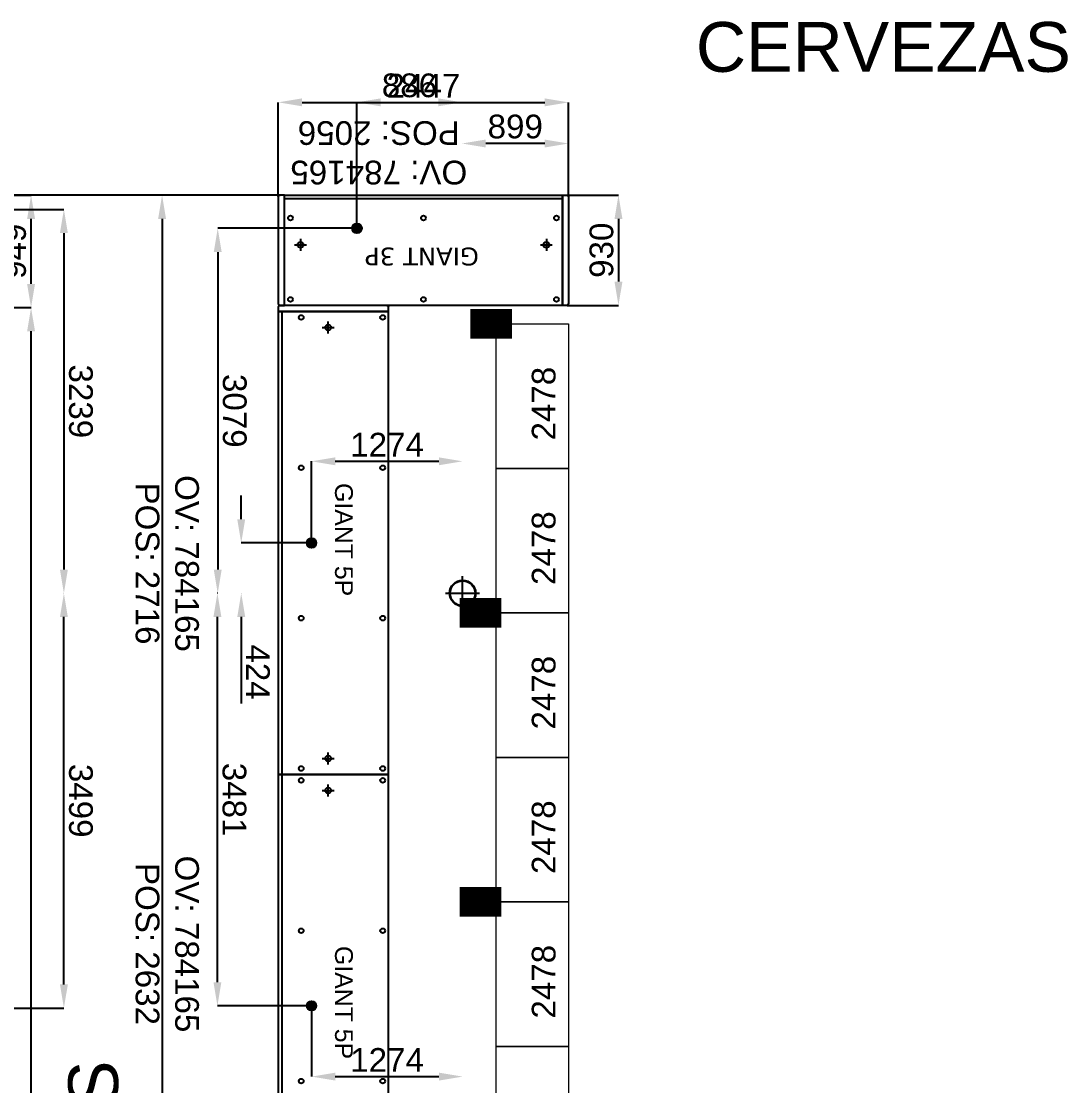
# Model space of a CAD drawing. Header units: millimetres. Extents: x 1478096 to 1808313, y 619971 to 762366.
# Drawn here: x 1799076 to 1807899, y 712494 to 721474 of the extents above; entities that cross this region are included whole.
import ezdxf
from ezdxf.enums import TextEntityAlignment as Align

# ---------------------------------------------------------------- set-up
doc = ezdxf.new("R2010")
doc.units = ezdxf.units.MM
doc.header["$LTSCALE"] = 10
for name, color, linetype in [('COSTAN-CAM-NOMENCLATURAS', 7, 'Continuous'), ('COSTAN-EXH-COTAS', 7, 'Continuous'), ('COSTAN-EXH-Desagues', 1, 'Continuous'), ('COSTAN-EXH-NOMENCLATURAS', 7, 'Continuous'), ('COSTAN-EXTERIOR', 3, 'Continuous'), ('EXTERIOR', 3, 'Continuous'), ('ZZZZ0_Estructura', 251, 'Continuous'), ('ZZZZOUTRIGGERS', 41, 'Continuous'), ('ZZZZW-section count', 250, 'Continuous')]:
    doc.layers.add(name, color=color, linetype=linetype)
doc.layers.add('ZZZZBLOQUES', color=7, linetype='Continuous', lineweight=0)
doc.styles.add('costan', font='arial.ttf')
doc.styles.add('HEAD', font='arial.ttf', dxfattribs={"height": 0.6})
doc.styles.get("Standard").update_dxf_attribs({"font": 'arial.ttf'})
doc.dimstyles.new('COSTAN-DESAGUES', dxfattribs={"dimtxt": 200, "dimasz": 200, "dimexe": 0, "dimexo": 0, "dimgap": 40, "dimtad": 1, "dimdec": 0, "dimzin": 0, "dimdsep": 46, "dimtxsty": 'costan', "dimblk1": 'ARCHTICK', "dimblk2": 'ARCHTICK', "dimcen": 0, "dimclrd": 256, "dimclre": 256, "dimclrt": 256, "dimadec": 0, "dimazin": 0, "dimtfac": 1, "dimtdec": 0, "dimtofl": 0, "dimtmove": 0, "dimatfit": 3, "dimfxl": 0, "dimtolj": 1, "dimtzin": 0, "dimarcsym": 0})
doc.dimstyles.new('COSTAN-MM-100', dxfattribs={"dimtxt": 200, "dimasz": 200, "dimexe": 0, "dimexo": 0, "dimgap": 40, "dimtad": 1, "dimdec": 0, "dimzin": 0, "dimdsep": 46, "dimtxsty": 'costan', "dimblk1": 'ARCHTICK', "dimblk2": 'ARCHTICK', "dimcen": 0, "dimclrd": 256, "dimclre": 256, "dimclrt": 256, "dimadec": 0, "dimazin": 0, "dimtfac": 1, "dimtdec": 0, "dimtofl": 0, "dimtmove": 0, "dimatfit": 3, "dimfxl": 0, "dimtolj": 1, "dimtzin": 0, "dimarcsym": 0})

# ---------------------------------------------------------------- blocks, each defined once
blk = doc.blocks.new('POSICION DE DESAGUE')
for p, q in [((-40, 0), (40, 0)), ((0, 40), (0, -40))]:
    blk.add_line(p, q)
blk = doc.blocks.new('COSTAN-REFERENCIA DE DESAGÜES')
at = {"layer": 'COSTAN-EXH-Desagues'}
blk.add_hatch(color=256, dxfattribs=at).paths.add_polyline_path([(40, 0, 1), (-40, 0, 1)])
blk.add_circle((0, 0), 40, dxfattribs=at)
blk = doc.blocks.new('g3')
for p, q in [((9077.7, 2973.7), (8977.7, 2973.7)), ((9027.7, 2923.7), (9027.7, 3023.7)), ((11150.7, 2973.8), (11050.7, 2973.8)), ((11100.7, 2923.8), (11100.7, 3023.8)), ((8892.8, 2583.8), (11235.7, 2583.8))]:
    blk.add_line(p, q)
for centre, radius in [((8942.7, 3433.8), 20), ((10064.2, 3433.8), 20), ((11185.7, 3433.8), 20), ((9027.7, 2973.7), 25), ((11100.7, 2973.8), 25), ((8942.7, 2746.8), 20), ((10064.2, 2746.8), 20), ((11185.7, 2746.8), 20)]:
    blk.add_circle(centre, radius)
at = {"layer": 'COSTAN-EXH-Desagues', "color": 4}
for p, q in [((10596.4, 2861.8), (10624.4, 2873.8)), ((10624.4, 2873.8), (10653, 2862.3)), ((10584.9, 2833.9), (10596.4, 2861.8)), ((10596.2, 2805.9), (10584.9, 2833.9)), ((10624.9, 2793.8), (10596.2, 2805.9)), ((10653.4, 2805.7), (10624.9, 2793.8)), ((10653, 2862.3), (10664.9, 2833.7)), ((10664.9, 2833.7), (10653.4, 2805.7))]:
    blk.add_line(p, q, dxfattribs=at)
at = {"layer": 'EXTERIOR'}
blk.add_lwpolyline([(8892.7, 3483.8), (11235.7, 3483.8), (11235.7, 2553.8), (8892.7, 2553.8), (8892.7, 3483.8)], dxfattribs=at)
blk.add_blockref('POSICION DE DESAGUE', (10624.9, 2833.8))
at = {"layer": 'COSTAN-EXH-Desagues'}
blk.add_blockref('COSTAN-REFERENCIA DE DESAGÜES', (10624.9, 2833.8), dxfattribs=at)
at = {"color": 7, "insert": (9596.8, 3146.8), "char_height": 150, "width": 2346.044, "attachment_point": 1}
blk.add_mtext('{\\fVerdana|b0|i0|c0|p34;GIANT 3P}', dxfattribs=at)
blk = doc.blocks.new('gl')
at = {"layer": 'EXTERIOR'}
for p, q in [((-39527.3, 34267.8), (-39527.3, 34307.3)), ((-39514.8, 34319.8), (-38609.8, 34319.8)), ((-38597.3, 34307.3), (-38597.3, 34267.8)), ((-38597.3, 34267.8), (-39527.3, 34267.8))]:
    blk.add_line(p, q, dxfattribs=at)
for centre, start, end in [((-39514.8, 34307.3), 90, 180), ((-38609.8, 34307.3), 0, 90)]:
    blk.add_arc(centre, 12.5, start, end, dxfattribs=at)
blk = doc.blocks.new('g3j')
at = {"layer": 'COSTAN-EXTERIOR', "rotation": 89.99999999999999}
blk.add_blockref('gl', (-17334.8, 60380.4), dxfattribs=at)
at = {"layer": 'COSTAN-EXTERIOR', "xscale": -1, "rotation": 270}
blk.add_blockref('gl', (-83527.4, 60380.4), dxfattribs=at)
at = {"layer": 'EXTERIOR'}
blk.add_blockref('g3', (-60495.3, 18299.3), dxfattribs=at)
blk = doc.blocks.new('giant')
at = {"layer": 'COSTAN-EXH-Desagues'}
blk.add_hatch(color=256, dxfattribs=at).paths.add_polyline_path([(-38882.7, 31468.6, 1), (-38962.7, 31468.6, 1)])
for p, q in [((-38672.7, 29516.1), (-38672.7, 33421.1)), ((-39062.7, 33336.1), (-39062.7, 33236.1)), ((-39012.7, 33286.1), (-39112.7, 33286.1)), ((-38962.7, 31468.6), (-38882.7, 31468.6)), ((-38922.7, 31428.6), (-38922.7, 31508.6)), ((-39012.7, 29651.1), (-39112.7, 29651.1)), ((-39062.7, 29701.1), (-39062.7, 29601.1))]:
    blk.add_line(p, q)
for centre, radius in [((-39522.7, 33371.1), 20), ((-38835.7, 33371.1), 20), ((-39062.7, 33286.1), 25), ((-39522.7, 32102.8), 20), ((-38835.7, 32102.8), 20), ((-39522.7, 30834.4), 20), ((-38835.7, 30834.4), 20), ((-39062.7, 29651.1), 25), ((-39522.7, 29566.1), 20), ((-38835.7, 29566.1), 20)]:
    blk.add_circle(centre, radius)
at = {"layer": 'COSTAN-EXH-Desagues', "color": 4}
for p, q in [((-38962.7, 31468.1), (-38951.2, 31496.7)), ((-38950.8, 31440.1), (-38962.7, 31468.1)), ((-38951.2, 31496.7), (-38922.7, 31508.6)), ((-38922.8, 31428.6), (-38950.8, 31440.1)), ((-38894.9, 31439.9), (-38922.8, 31428.6)), ((-38922.7, 31508.6), (-38894.6, 31497)), ((-38882.7, 31468.6), (-38894.9, 31439.9)), ((-38894.6, 31497), (-38882.7, 31468.6))]:
    blk.add_line(p, q, dxfattribs=at)
at = {"layer": 'COSTAN-EXH-Desagues'}
blk.add_circle((-38922.7, 31468.6), 40, dxfattribs=at)
at = {"layer": 'COSTAN-EXTERIOR'}
for p, q in [((-38642.7, 33421.1), (-39572.7, 33421.1)), ((-39572.7, 33421.1), (-39572.7, 29516.1)), ((-38642.7, 29516.1), (-38642.7, 33421.1)), ((-39572.7, 29516.1), (-38642.7, 29516.1))]:
    blk.add_line(p, q, dxfattribs=at)
at = {"color": 7}
blk.add_text('GIANT 5P', height=150, rotation=90, dxfattribs=at).set_placement((-39120.9, 30962.9))
blk = doc.blocks.new('*D436')
at = {"layer": 'COSTAN-EXH-COTAS', "lineweight": -2, "transparency": 16777216}
for p, q in [((1801243.2, 719994.7), (1801243.2, 720789.8)), ((1801443.2, 720789.8), (1803490.2, 720789.8)), ((1803690.2, 719994.7), (1803690.2, 720789.8))]:
    blk.add_line(p, q, dxfattribs=at)
at = {"layer": 'COSTAN-EXH-COTAS', "transparency": 16777216}
for points in [[(1801443.2, 720823.2), (1801443.2, 720756.5), (1801243.2, 720789.8)], [(1803490.2, 720823.2), (1803490.2, 720756.5), (1803690.2, 720789.8)]]:
    blk.add_solid(points, dxfattribs=at)
at = {"layer": 'Defpoints', "color": 0, "transparency": 16777216}
for p in [(1803690.2, 720789.8), (1801243.2, 719994.7, 112421.9), (1803690.2, 719994.7, 112421.9)]:
    blk.add_point(p, dxfattribs=at)
at = {"layer": 'COSTAN-EXH-COTAS', "transparency": 16777216, "insert": (1802466.7, 720930.3), "char_height": 200, "attachment_point": 5, "style": 'costan'}
blk.add_mtext('\\A1;2447', dxfattribs=at)
blk = doc.blocks.new('_ARCHTICK')
at = {"color": 0, "linetype": 'ByBlock', "const_width": 0.15}
blk.add_lwpolyline([(-0.5, -0.5), (0.5, 0.5)], dxfattribs=at)
blk = doc.blocks.new('*D437')
at = {"layer": 'COSTAN-EXH-COTAS', "lineweight": -2, "transparency": 16777216}
for p, q in [((1801255.7, 720007.2), (1800263.3, 720007.2)), ((1800263.3, 719807.2), (1800263.3, 703404.2)), ((1801255.7, 703204.2), (1800263.3, 703204.2))]:
    blk.add_line(p, q, dxfattribs=at)
at = {"layer": 'COSTAN-EXH-COTAS', "transparency": 16777216}
for points in [[(1800229.9, 719807.2), (1800296.6, 719807.2), (1800263.3, 720007.2)], [(1800229.9, 703404.2), (1800296.6, 703404.2), (1800263.3, 703204.2)]]:
    blk.add_solid(points, dxfattribs=at)
at = {"layer": 'Defpoints', "color": 0, "transparency": 16777216}
for p in [(1801255.7, 720007.2, 112421.9), (1800263.3, 703204.2), (1801255.7, 703204.2, 112421.9)]:
    blk.add_point(p, dxfattribs=at)
at = {"layer": 'COSTAN-EXH-COTAS', "transparency": 16777216, "insert": (1800121.1, 711605.7), "char_height": 200, "attachment_point": 5, "rotation": 90, "style": 'costan'}
blk.add_mtext('\\A1;16803', dxfattribs=at)
blk = doc.blocks.new('*D439')
at = {"layer": 'COSTAN-EXH-COTAS', "lineweight": -2, "transparency": 16777216}
for p, q in [((1798145.1, 719058.6), (1799158.5, 719058.6)), ((1799158.5, 704315.6), (1799158.5, 718858.6)), ((1798145.1, 704115.6), (1799158.5, 704115.6))]:
    blk.add_line(p, q, dxfattribs=at)
at = {"layer": 'COSTAN-EXH-COTAS', "transparency": 16777216}
for points in [[(1799125.2, 718858.6), (1799191.9, 718858.6), (1799158.5, 719058.6)], [(1799125.2, 704315.6), (1799191.9, 704315.6), (1799158.5, 704115.6)]]:
    blk.add_solid(points, dxfattribs=at)
at = {"layer": 'Defpoints', "color": 0, "transparency": 16777216}
for p in [(1798145.1, 719058.6, 112421.9), (1799158.5, 719058.6), (1798145.1, 704115.6, 112421.9)]:
    blk.add_point(p, dxfattribs=at)
at = {"layer": 'COSTAN-EXH-COTAS', "transparency": 16777216, "insert": (1799016.4, 711587.1), "char_height": 200, "attachment_point": 5, "rotation": 90, "style": 'costan'}
blk.add_mtext('\\A1;14943', dxfattribs=at)
blk = doc.blocks.new('*D440')
at = {"layer": 'COSTAN-EXH-COTAS', "lineweight": -2, "transparency": 16777216}
for p, q in [((1798157.6, 720007.2), (1799158.5, 720007.2)), ((1799158.5, 719258.6), (1799158.5, 719807.2))]:
    blk.add_line(p, q, dxfattribs=at)
at = {"layer": 'COSTAN-EXH-COTAS', "transparency": 16777216}
for points in [[(1799125.2, 719807.2), (1799191.9, 719807.2), (1799158.5, 720007.2)], [(1799125.2, 719258.6), (1799191.9, 719258.6), (1799158.5, 719058.6)]]:
    blk.add_solid(points, dxfattribs=at)
at = {"layer": 'Defpoints', "color": 0, "transparency": 16777216}
for p in [(1798157.6, 720007.2, 112421.9), (1799158.5, 720007.2), (1799158.5, 719058.6)]:
    blk.add_point(p, dxfattribs=at)
at = {"layer": 'COSTAN-EXH-COTAS', "transparency": 16777216, "insert": (1799016.4, 719532.9), "char_height": 200, "attachment_point": 5, "rotation": 90, "style": 'costan'}
blk.add_mtext('\\A1;949', dxfattribs=at)
blk = doc.blocks.new('*D356')
at = {"layer": 'COSTAN-EXH-Desagues', "lineweight": -2, "transparency": 16777216}
for p, q in [((1801906, 719727.2), (1801906, 720789.8)), ((1802106, 720789.8), (1802591.6, 720789.8))]:
    blk.add_line(p, q, dxfattribs=at)
at = {"layer": 'COSTAN-EXH-Desagues', "transparency": 16777216}
for points in [[(1802106, 720823.2), (1802106, 720756.5), (1801906, 720789.8)], [(1802591.6, 720823.2), (1802591.6, 720756.5), (1802791.6, 720789.8)]]:
    blk.add_solid(points, dxfattribs=at)
at = {"layer": 'Defpoints', "color": 0, "transparency": 16777216}
for p in [(1802791.6, 720789.8), (1802791.6, 720789.8), (1801906, 719727.2, 112421.9)]:
    blk.add_point(p, dxfattribs=at)
at = {"layer": 'COSTAN-EXH-Desagues', "transparency": 16777216, "insert": (1802348.8, 720932), "char_height": 200, "attachment_point": 5, "style": 'costan'}
blk.add_mtext('\\A1;886', dxfattribs=at)
blk = doc.blocks.new('*D357')
at = {"layer": 'COSTAN-EXH-Desagues', "lineweight": -2, "transparency": 16777216}
for p, q in [((1801906, 719727.2), (1800732.3, 719727.2)), ((1800732.3, 719527.2), (1800732.3, 716848.4)), ((1800732.3, 716648.4), (1800732.3, 716648.4))]:
    blk.add_line(p, q, dxfattribs=at)
at = {"layer": 'COSTAN-EXH-Desagues', "transparency": 16777216}
for points in [[(1800765.7, 719527.2), (1800699, 719527.2), (1800732.3, 719727.2)], [(1800765.7, 716848.4), (1800699, 716848.4), (1800732.3, 716648.4)]]:
    blk.add_solid(points, dxfattribs=at)
at = {"layer": 'Defpoints', "color": 0, "transparency": 16777216}
for p in [(1801906, 719727.2, 112421.9), (1800732.3, 716648.4, 0), (1800732.3, 716648.4)]:
    blk.add_point(p, dxfattribs=at)
at = {"layer": 'COSTAN-EXH-Desagues', "transparency": 16777216, "insert": (1800874.5, 718187.8), "char_height": 200, "attachment_point": 5, "rotation": 270.00021, "style": 'costan'}
blk.add_mtext('\\A1;3079', dxfattribs=at)
blk = doc.blocks.new('*D358')
at = {"layer": 'COSTAN-EXH-Desagues', "lineweight": -2, "transparency": 16777216}
for p, q in [((1801523.2, 717072.7), (1801523.2, 717761.8)), ((1801723.2, 717761.8), (1802596.9, 717761.8))]:
    blk.add_line(p, q, dxfattribs=at)
at = {"layer": 'COSTAN-EXH-Desagues', "transparency": 16777216}
for points in [[(1801723.2, 717795.1), (1801723.2, 717728.4), (1801523.2, 717761.8)], [(1802596.9, 717795.1), (1802596.9, 717728.4), (1802796.9, 717761.8)]]:
    blk.add_solid(points, dxfattribs=at)
at = {"layer": 'Defpoints', "color": 0, "transparency": 16777216}
for p in [(1802796.9, 717761.8, 0), (1802796.9, 717761.8), (1801523.2, 717072.7, 112421.9)]:
    blk.add_point(p, dxfattribs=at)
at = {"layer": 'COSTAN-EXH-Desagues', "transparency": 16777216, "insert": (1802160.1, 717902.2), "char_height": 200, "attachment_point": 5, "style": 'costan'}
blk.add_mtext('\\A1;1274', dxfattribs=at)
blk = doc.blocks.new('*D359')
at = {"layer": 'COSTAN-EXH-Desagues', "lineweight": -2, "transparency": 16777216}
for p, q in [((1800930.6, 717272.7), (1800930.6, 717472.7)), ((1801523.2, 717072.7), (1800930.6, 717072.7)), ((1800930.6, 716648.4), (1800930.6, 716648.4)), ((1800930.6, 716448.4), (1800930.6, 715719.3))]:
    blk.add_line(p, q, dxfattribs=at)
at = {"layer": 'COSTAN-EXH-Desagues', "transparency": 16777216}
for points in [[(1800964, 717272.7), (1800897.3, 717272.7), (1800930.6, 717072.7)], [(1800964, 716448.4), (1800897.3, 716448.4), (1800930.6, 716648.4)]]:
    blk.add_solid(points, dxfattribs=at)
at = {"layer": 'Defpoints', "color": 0, "transparency": 16777216}
for p in [(1801523.2, 717072.7, 112421.9), (1800930.6, 716648.4), (1800930.6, 716648.4)]:
    blk.add_point(p, dxfattribs=at)
at = {"layer": 'COSTAN-EXH-Desagues', "transparency": 16777216, "insert": (1801071.1, 715983.9), "char_height": 200, "attachment_point": 5, "rotation": 270.00021, "style": 'costan'}
blk.add_mtext('\\A1;424', dxfattribs=at)
blk = doc.blocks.new('*D360')
at = {"layer": 'COSTAN-EXH-Desagues', "lineweight": -2, "transparency": 16777216}
for p, q in [((1801523.2, 713167.7), (1801523.2, 712571.2)), ((1801723.2, 712571.2), (1802596.9, 712571.2))]:
    blk.add_line(p, q, dxfattribs=at)
at = {"layer": 'COSTAN-EXH-Desagues', "transparency": 16777216}
for points in [[(1801723.2, 712604.6), (1801723.2, 712537.9), (1801523.2, 712571.2)], [(1802596.9, 712604.6), (1802596.9, 712537.9), (1802796.9, 712571.2)]]:
    blk.add_solid(points, dxfattribs=at)
at = {"layer": 'Defpoints', "color": 0, "transparency": 16777216}
for p in [(1801523.2, 713167.7, 112421.9), (1802796.9, 712571.2, 0), (1802796.9, 712571.2)]:
    blk.add_point(p, dxfattribs=at)
at = {"layer": 'COSTAN-EXH-Desagues', "transparency": 16777216, "insert": (1802160.1, 712711.7), "char_height": 200, "attachment_point": 5, "style": 'costan'}
blk.add_mtext('\\A1;1274', dxfattribs=at)
blk = doc.blocks.new('*D361')
at = {"layer": 'COSTAN-EXH-Desagues', "lineweight": -2, "transparency": 16777216}
for p, q in [((1800732.3, 716648.4), (1800729.7, 716648.4)), ((1800729.7, 713367.7), (1800729.7, 716448.4)), ((1801523.2, 713167.7), (1800729.7, 713167.7))]:
    blk.add_line(p, q, dxfattribs=at)
at = {"layer": 'COSTAN-EXH-Desagues', "transparency": 16777216}
for points in [[(1800763, 716448.4), (1800696.4, 716448.4), (1800729.7, 716648.4)], [(1800763, 713367.7), (1800696.4, 713367.7), (1800729.7, 713167.7)]]:
    blk.add_solid(points, dxfattribs=at)
at = {"layer": 'Defpoints', "color": 0, "transparency": 16777216}
for p in [(1800729.7, 716648.4), (1800732.3, 716648.4), (1801523.2, 713167.7, 112421.9)]:
    blk.add_point(p, dxfattribs=at)
at = {"layer": 'COSTAN-EXH-Desagues', "transparency": 16777216, "insert": (1800871.9, 714908.1), "char_height": 200, "attachment_point": 5, "rotation": 270.00021, "style": 'costan'}
blk.add_mtext('\\A1;3481', dxfattribs=at)
blk = doc.blocks.new('*D369')
at = {"layer": 'COSTAN-EXH-Desagues', "lineweight": -2, "transparency": 16777216}
for p, q in [((1796267.6, 719887.2), (1799435.3, 719887.2)), ((1799435.3, 719687.2), (1799435.3, 716848.4)), ((1799435.3, 716648.4), (1799435.3, 716648.4))]:
    blk.add_line(p, q, dxfattribs=at)
at = {"layer": 'COSTAN-EXH-Desagues', "transparency": 16777216}
for points in [[(1799468.6, 719687.2), (1799402, 719687.2), (1799435.3, 719887.2)], [(1799468.6, 716848.4), (1799402, 716848.4), (1799435.3, 716648.4)]]:
    blk.add_solid(points, dxfattribs=at)
at = {"layer": 'Defpoints', "color": 0, "transparency": 16777216}
for p in [(1796267.6, 719887.2, 112421.9), (1799435.3, 716648.4), (1799435.3, 716648.4)]:
    blk.add_point(p, dxfattribs=at)
at = {"layer": 'COSTAN-EXH-Desagues', "transparency": 16777216, "insert": (1799577.5, 718267.8), "char_height": 200, "attachment_point": 5, "rotation": 270.00021, "style": 'costan'}
blk.add_mtext('\\A1;3239', dxfattribs=at)
blk = doc.blocks.new('*D373')
at = {"layer": 'COSTAN-EXH-Desagues', "lineweight": -2, "transparency": 16777216}
for p, q in [((1799435.3, 716648.4), (1799435.3, 716648.4)), ((1799435.3, 713349.1), (1799435.3, 716448.4)), ((1797877.6, 713149.1), (1799435.3, 713149.1))]:
    blk.add_line(p, q, dxfattribs=at)
at = {"layer": 'COSTAN-EXH-Desagues', "transparency": 16777216}
for points in [[(1799468.6, 716448.4), (1799402, 716448.4), (1799435.3, 716648.4)], [(1799468.7, 713349.1), (1799402, 713349.1), (1799435.3, 713149.1)]]:
    blk.add_solid(points, dxfattribs=at)
at = {"layer": 'Defpoints', "color": 0, "transparency": 16777216}
for p in [(1799435.3, 716648.4), (1799435.3, 716648.4), (1797877.6, 713149.1, 112421.9)]:
    blk.add_point(p, dxfattribs=at)
at = {"layer": 'COSTAN-EXH-Desagues', "transparency": 16777216, "insert": (1799577.5, 714898.8), "char_height": 200, "attachment_point": 5, "rotation": 270.00021, "style": 'costan'}
blk.add_mtext('\\A1;3499', dxfattribs=at)
blk = doc.blocks.new('*D469')
at = {"layer": 'COSTAN-EXH-COTAS', "lineweight": -2, "transparency": 16777216}
for p, q in [((1803677.7, 720007.2), (1804111.1, 720007.2)), ((1804111.1, 719807.2), (1804111.1, 719277.2)), ((1803677.7, 719077.2), (1804111.1, 719077.2))]:
    blk.add_line(p, q, dxfattribs=at)
at = {"layer": 'COSTAN-EXH-COTAS', "transparency": 16777216}
for points in [[(1804077.8, 719807.2), (1804144.5, 719807.2), (1804111.1, 720007.2)], [(1804077.8, 719277.2), (1804144.5, 719277.2), (1804111.1, 719077.2)]]:
    blk.add_solid(points, dxfattribs=at)
at = {"layer": 'Defpoints', "color": 0, "transparency": 16777216}
for p in [(1803677.7, 720007.2, 112421.9), (1803677.7, 719077.2, 112421.9), (1804111.1, 719077.2)]:
    blk.add_point(p, dxfattribs=at)
at = {"layer": 'COSTAN-EXH-COTAS', "transparency": 16777216, "insert": (1803968.9, 719542.2), "char_height": 200, "attachment_point": 5, "rotation": 90, "style": 'costan'}
blk.add_mtext('\\A1;930', dxfattribs=at)
blk = doc.blocks.new('*D419')
at = {"layer": 'COSTAN-EXH-COTAS', "lineweight": -2, "transparency": 16777216}
blk.add_line((1803490.2, 720442.6), (1802991.6, 720442.6), dxfattribs=at)
at = {"layer": 'COSTAN-EXH-COTAS', "transparency": 16777216}
for points in [[(1802991.6, 720476), (1802991.6, 720409.3), (1802791.6, 720442.6)], [(1803490.2, 720476), (1803490.2, 720409.3), (1803690.2, 720442.6)]]:
    blk.add_solid(points, dxfattribs=at)
at = {"layer": 'Defpoints', "color": 0, "transparency": 16777216}
for p in [(1802791.6, 720442.6), (1802791.6, 720442.6), (1803690.2, 720442.6)]:
    blk.add_point(p, dxfattribs=at)
at = {"layer": 'COSTAN-EXH-COTAS', "transparency": 16777216, "insert": (1803240.9, 720584.8), "char_height": 200, "attachment_point": 5, "style": 'costan'}
blk.add_mtext('\\A1;899', dxfattribs=at)

msp = doc.modelspace()

# ---------------------------------------------------------------- hatches: boundary and pattern name
at = {"layer": 'ZZZZ0_Estructura'}
h = msp.add_hatch(dxfattribs=at)
h.set_pattern_fill('ANSI31', color=1, scale=2, angle=-180, style=0)
h.set_pattern_definition([(225, (3352251.954, 1253054.108), (4.49012806, -4.49012806), [])])
h.paths.add_polyline_path([(1802686.884, 716648.414, 1), (1802906.884, 716648.414, 1)])
h.paths.add_polyline_path([(1802691.684, 716648.414, 1), (1802902.084, 716648.414, 1)], flags=16)

# ---------------------------------------------------------------- linework, layer by layer
at = {"layer": 'COSTAN-EXH-COTAS'}
msp.add_line((1801255.746, 720007.233, 112421.869), (1798157.571, 720007.233, 112421.869), dxfattribs=at)
at = {"layer": 'ZZZZ0_Estructura', "color": 1}
for p, q in [((1802796.884, 716504.723, 0.038), (1802796.884, 716792.105, 0.038)), ((1802653.193, 716648.414, 0.038), (1802940.575, 716648.414, 0.038))]:
    msp.add_line(p, q, dxfattribs=at)
for radius in [110, 105.2]:
    msp.add_circle((1802796.884, 716648.414, 0.038), radius, dxfattribs=at)
at = {"layer": 'ZZZZBLOQUES', "color": 250, "elevation": 112399.733}
for points in [[(1803080.246, 717701.933), (1803080.246, 718921.133), (1803690.246, 718921.133), (1803690.246, 717701.933)], [(1803080.246, 716482.733), (1803080.246, 717701.933), (1803690.246, 717701.933), (1803690.246, 716482.733)], [(1803080.246, 715263.533), (1803080.246, 716482.733), (1803690.246, 716482.733), (1803690.246, 715263.533)], [(1803080.246, 714044.333), (1803080.246, 715263.533), (1803690.246, 715263.533), (1803690.246, 714044.333)], [(1803080.246, 712825.133), (1803080.246, 714044.333), (1803690.246, 714044.333), (1803690.246, 712825.133)], [(1803080.246, 711605.933), (1803080.246, 712825.133), (1803690.246, 712825.133), (1803690.246, 711605.933)]]:
    msp.add_lwpolyline(points, close=True, dxfattribs=at)
at = {"layer": 'ZZZZOUTRIGGERS', "color": 250, "const_width": 150}
for points, elevation in [([(1802938.463, 718971.857), (1803138.463, 718971.857), (1803138.463, 718872.291), (1802938.463, 718872.291)], 112400.532), ([(1802848.566, 716533.219), (1803048.566, 716533.219), (1803048.566, 716433.654), (1802848.566, 716433.654)], 112399.925), ([(1802848.566, 714094.819), (1803048.566, 714094.819), (1803048.566, 713995.254), (1802848.566, 713995.254)], 112399.925)]:
    msp.add_lwpolyline(points, close=True, dxfattribs=dict(at, elevation=elevation))

# ---------------------------------------------------------------- block references
at = {"layer": 'COSTAN-CAM-NOMENCLATURAS', "rotation": 180}
msp.add_blockref('g3j', (1752035.659, 740860.286, 112421.869), dxfattribs=at)
at = {"layer": 'COSTAN-EXH-Desagues'}
for p in [(1801905.996, 719727.233, 112421.869), (1801905.996, 719727.233, 112421.869), (1801523.246, 717072.733, 112421.869), (1801523.246, 713167.733, 112421.869)]:
    msp.add_blockref('COSTAN-REFERENCIA DE DESAGÜES', p, dxfattribs=at)
at = {"layer": 'COSTAN-EXTERIOR', "xscale": -1}
msp.add_blockref('gl', (1762645.942, 684757.408, 112421.869), dxfattribs=at)
at = {"layer": 'COSTAN-EXTERIOR', "rotation": 180}
for p in [(1762600.503, 748541.336, 112421.869), (1762600.503, 744636.336, 112421.869)]:
    msp.add_blockref('giant', p, dxfattribs=at)

# ---------------------------------------------------------------- texts
at = {"layer": 'COSTAN-EXH-NOMENCLATURAS', "char_height": 200, "attachment_point": 5, "style": 'costan'}
for s, insert, rotation in [('OV: 784165\\PPOS: 2056', (1802090.667, 720365.755), 180), ('OV: 784165\\PPOS: 2716', (1800305.562, 716899.995), 270), ('OV: 784165\\PPOS: 2632', (1800305.562, 713690.333), 270)]:
    msp.add_mtext(s, dxfattribs=dict(at, insert=insert, rotation=rotation))
at = {"layer": 'ZZZZBLOQUES', "color": 250}
for p in [(1803580.244, 717937.641, 112416.796), (1803580.244, 716718.441, 112416.796), (1803580.244, 715499.241, 112416.796), (1803580.244, 714280.041, 112416.796), (1803580.244, 713060.841, 112416.796)]:
    msp.add_attdef('2478', p, '2478', height=200, rotation=90, dxfattribs=at)
at = {"layer": 'ZZZZW-section count', "style": 'HEAD'}
msp.add_text('CERVEZAS', height=420, dxfattribs=at).set_placement((1804763.56, 721047.412, -337265.608))
msp.add_text('CONGELADOS', height=420, rotation=90, dxfattribs=at).set_placement((1799682.336, 710636.212, 64472.888), align=Align.MIDDLE)

# ---------------------------------------------------------------- dimensions: what is measured, and where the dimension line sits
at = {"layer": 'COSTAN-EXH-COTAS'}
for base, p1, p2, picture, middle in [((1803690.246, 720789.842), (1801243.246, 719994.733, 112421.869), (1803690.246, 719994.733, 112421.869), '*D436', (1802466.746, 720930.251)), ((1802791.562, 720442.636), (1803690.246, 720442.636), (1802791.562, 720442.636), '*D419', (1803240.904, 720584.75))]:
    dim = msp.add_linear_dim(base=base, p1=p1, p2=p2, dimstyle='COSTAN-MM-100', dxfattribs=at)
    dim.commit()
    dim.dimension.update_dxf_attribs({"geometry": picture, "text_midpoint": middle})
for base, p1, p2, picture, middle in [((1799158.55, 720007.233), (1799158.55, 719058.608), (1798157.571, 720007.233, 112421.869), '*D440', (1799016.435, 719532.92)), ((1800263.262, 703204.233), (1801255.746, 720007.233, 112421.869), (1801255.746, 703204.233, 112421.869), '*D437', (1800121.079, 711605.733)), ((1804111.125, 719077.233), (1803677.746, 720007.233, 112421.869), (1803677.746, 719077.233, 112421.869), '*D469', (1803968.942, 719542.233)), ((1799158.55, 719058.608), (1798145.071, 704115.608, 112421.869), (1798145.071, 719058.608, 112421.869), '*D439', (1799016.367, 711587.108))]:
    dim = msp.add_linear_dim(base=base, p1=p1, p2=p2, angle=90, dimstyle='COSTAN-MM-100', dxfattribs=at)
    dim.commit()
    dim.dimension.update_dxf_attribs({"geometry": picture, "text_midpoint": middle})
at = {"layer": 'COSTAN-EXH-Desagues'}
for base, p1, p2, picture, middle in [((1802791.562, 720789.842), (1801905.996, 719727.233, 112421.869), (1802791.562, 720789.842), '*D356', (1802348.779, 720931.956)), ((1802796.884, 717761.758), (1801523.246, 717072.733, 112421.869), (1802796.884, 717761.758, 0.038), '*D358', (1802160.065, 717902.167)), ((1802796.883, 712571.249), (1801523.246, 713167.733, 112421.869), (1802796.883, 712571.249, 0.035), '*D360', (1802160.065, 712711.659))]:
    dim = msp.add_linear_dim(base=base, p1=p1, p2=p2, dimstyle='COSTAN-DESAGUES', dxfattribs=at)
    dim.commit()
    dim.dimension.update_dxf_attribs({"geometry": picture, "text_midpoint": middle})
for base, p1, p2, picture, middle in [((1799435.314, 716648.409), (1796267.571, 719887.233, 112421.869), (1799435.314, 716648.409), '*D369', (1799577.491, 718267.827)), ((1800732.337, 716648.414), (1801905.996, 719727.233, 112421.869), (1800732.337, 716648.414, 0.038), '*D357', (1800874.514, 718187.822)), ((1800930.643, 716648.414), (1801523.246, 717072.733, 112421.869), (1800930.643, 716648.414), '*D359', (1801071.054, 715983.858)), ((1799435.314, 716648.409), (1797877.571, 713149.108, 112421.869), (1799435.314, 716648.409), '*D373', (1799577.503, 714898.762)), ((1800729.693, 716648.414), (1801523.246, 713167.733, 112421.869), (1800732.337, 716648.414), '*D361', (1800871.882, 714908.072))]:
    dim = msp.add_linear_dim(base=base, p1=p1, p2=p2, angle=90.0002105, dimstyle='COSTAN-DESAGUES', dxfattribs=at)
    dim.commit()
    dim.dimension.update_dxf_attribs({"geometry": picture, "text_midpoint": middle})

doc.saveas('drawing.dxf')
